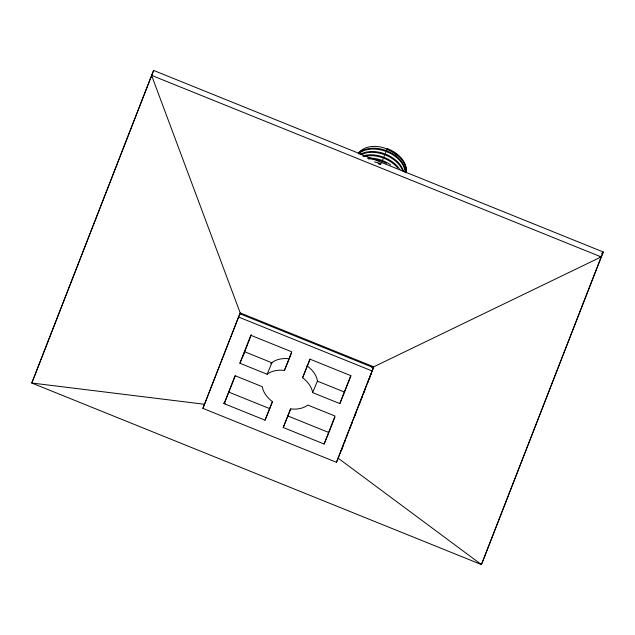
<?xml version="1.0" encoding="UTF-8"?>
<svg xmlns="http://www.w3.org/2000/svg" width="635" height="635" viewBox="0 0 635 635"><rect width="100%" height="100%" fill="white"/><g stroke="black" fill="none" stroke-linecap="round" stroke-linejoin="round"><path stroke-width="0.95" d="M34.155 377.166L153.607 70.437L603.25 251.992L483.441 559.641L481.393 564.563L31.75 383.008L153.607 70.437M202.906 408.376L239.855 313.73L373.388 367.649L336.447 462.296L202.906 408.376L240.197 312.912L151.559 75.359L601.202 256.913L481.393 564.563L338.153 458.192L373.729 366.824L601.202 256.913L603.25 251.992M224.179 403.669L235.069 375.69L262.287 386.683A26.432 17.994 22.6 0 0 272.312 401.558L265.065 420.179L224.179 403.669L235.283 375.944M239.911 363.26L250.809 335.28L291.695 351.79L284.44 370.411A26.432 17.994 22.6 0 0 267.129 374.245L239.911 363.26L244.689 351.774L271.907 362.768L267.129 374.245M242.959 356.219L251.365 334.629M265.065 420.179L272.606 401.606M289.568 358.045L291.64 352.727M283.234 427.514L290.489 408.892A26.432 17.994 22.6 0 0 307.8 405.059L335.018 416.044L324.128 444.024L283.234 427.514L290.774 408.94M302.617 377.746L309.872 359.124L350.758 375.634L339.86 403.614L312.642 392.62A26.432 17.994 22.6 0 0 302.617 377.746L310.158 359.18M334.875 417.203L328.906 432.546L288.012 416.036M339.86 403.614L350.964 375.888M341.225 450.818L342.011 448.802M342.551 447.492L343.273 445.651M344.456 442.508L345.178 440.666M346.972 436.047L347.694 434.205M350.099 428.109L350.822 426.268M351.353 424.807L352.076 422.966M354.52 416.671L355.306 414.655M355.854 413.345L356.568 411.504M359.085 405.043L359.807 403.193M360.267 401.899L360.99 400.058M361.601 398.582L362.323 396.732M363.506 393.597L364.22 391.747M364.649 390.66L365.371 388.818M367.887 382.357L368.602 380.508M369.149 379.198L369.872 377.357M370.332 376.063L371.118 374.047M33.798 378.087L31.75 383.008L204.613 404.281M284.44 370.411L289.219 358.934M381.365 162.989L381.706 162.171M382.73 159.71L383.072 158.893M384.096 156.432L384.437 155.607M385.461 153.146L385.802 152.329M386.826 149.868L387.167 149.05M312.642 392.62L317.421 381.143L344.638 392.136M324.128 444.024L328.533 433.427M373.388 367.649L372.023 370.927L238.49 317.008M336.447 462.296L337.812 459.018M341.289 450.652L341.836 449.342M358.688 152.702L359.1 152.265M359.251 152.114L360.394 151.043M360.704 150.781C365.816 146.614 372.864 145.78 379.206 146.78A24.313 16.55 22.6 0 1 397.018 155.202M601.575 253.508L602.885 252.873M599.607 256.977L601.567 256.024M371.832 367.244L373.729 366.824L240.197 312.912L241.292 314.539M228.957 392.192L269.843 408.694M223.441 402.979L225.274 403.717M406.075 168.14L406.162 168.743M271.637 362.879A26.432 17.994 22.6 0 1 288.076 358.648M306.991 365.76A26.432 17.994 22.6 0 1 317.556 381.421M374.523 161.949A26.456 18.018 20.3 0 1 381.071 163.798M367.316 158.139A26.456 18.018 20.3 0 1 390.715 164.894M378.142 163.766A26.456 17.994 20.3 0 1 380.627 164.608M362.633 155.996A26.456 18.018 20.3 0 1 399.947 169.688M368.371 158.917A26.456 17.994 20.3 0 1 386.54 163.386M363.545 156.464A26.456 17.994 20.3 0 1 397.653 167.862M359.934 154.511A26.456 18.018 20.3 0 1 385.262 153.995A26.456 18.018 20.3 0 1 403.527 171.212M358.275 153.519A26.456 18.018 20.3 0 1 387.247 150.955A26.456 18.018 20.3 0 1 405.535 172.569M360.68 154.75A26.456 17.994 20.3 0 1 402.86 171.085M358.497 153.829A26.456 17.994 20.3 0 1 386.794 151.757A26.456 17.994 20.3 0 1 405.186 172.49M387.104 149.217A26.456 17.478 21.7 0 1 405.892 168.116M387.31 148.622A26.456 17.994 20.3 0 1 406.209 172.363M406.067 168.727A26.456 17.558 24 0 1 406.011 172.863M270.7 363.823A26.432 17.994 22.6 0 1 271.907 362.768"/></g></svg>
